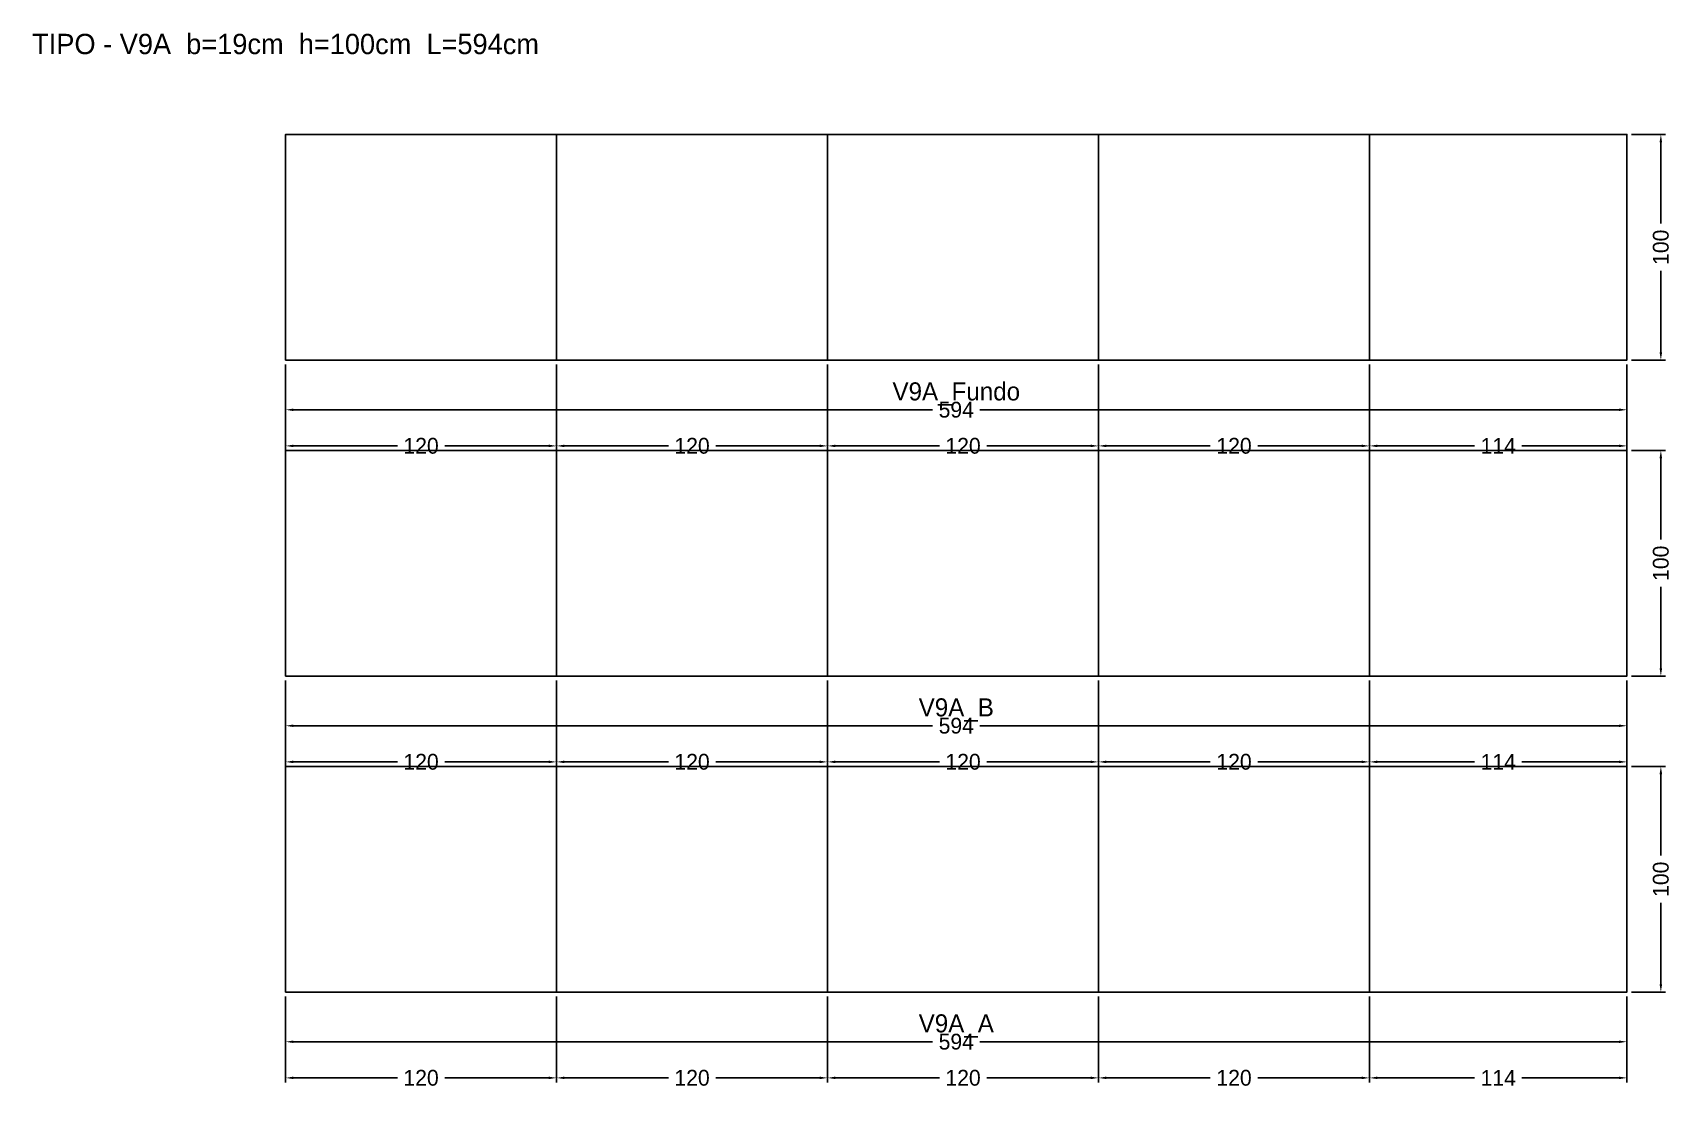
# Model space of a CAD drawing. Header units: metres. Extents: x -112 to 614, y -43 to 425.
import ezdxf

# ---------------------------------------------------------------- set-up
doc = ezdxf.new("R2010")
doc.units = ezdxf.units.M
for name, color, linetype in [('COTA', 3, 'Continuous'), ('NOMENCLATURA', 2, 'Continuous'), ('Paineis', 7, 'Continuous'), ('Texto Secao', 2, 'Continuous')]:
    doc.layers.add(name, color=color, linetype=linetype)
doc.dimstyles.new('COTA_VIG', dxfattribs={"dimtxt": 7, "dimasz": 3.5, "dimexe": 2, "dimexo": 2, "dimgap": 1.5, "dimtad": 1, "dimdec": 1, "dimcen": 2.5, "dimclrd": 3, "dimclre": 3, "dimclrt": 3, "dimazin": 3, "dimtfac": 1, "dimtmove": 0, "dimatfit": 3})

# ---------------------------------------------------------------- blocks, each defined once
blk = doc.blocks.new('_CLOSEDFILLED')
at = {"color": 0, "linetype": 'BYBLOCK'}
blk.add_solid([(-1, 0.16), (0, 0), (-1, -0.16)], dxfattribs=at)
blk = doc.blocks.new('*D1')
at = {"color": 3}
for p, q in [((0, -2), (0, -24)), ((594, -2), (594, -24)), ((3.5, -22), (286.5, -22)), ((307.5, -22), (590.5, -22))]:
    blk.add_line(p, q, dxfattribs=at)
at = {"layer": 'Defpoints'}
for p in [(0, 0), (594, 0), (0, -22)]:
    blk.add_point(p, dxfattribs=at)
at = {"layer": 'COTA', "color": 3, "xscale": 3.5, "yscale": 3.5, "rotation": 180}
blk.add_blockref('_CLOSEDFILLED', (0, -22), dxfattribs=at)
at = {"layer": 'COTA', "color": 3, "xscale": 3.5, "yscale": 3.5}
blk.add_blockref('_CLOSEDFILLED', (594, -22), dxfattribs=at)
at = {"layer": 'COTA', "color": 3, "insert": (297, -22), "char_height": 7, "attachment_point": 5}
blk.add_mtext('594', dxfattribs=at)
blk = doc.blocks.new('*D2')
at = {"color": 3}
for p, q in [((0, -2), (0, -40)), ((120, -2), (120, -40)), ((3.5, -38), (49.5, -38)), ((70.5, -38), (116.5, -38))]:
    blk.add_line(p, q, dxfattribs=at)
at = {"layer": 'Defpoints'}
for p in [(0, 0), (120, 0), (0, -38)]:
    blk.add_point(p, dxfattribs=at)
at = {"layer": 'COTA', "color": 3, "xscale": 3.5, "yscale": 3.5, "rotation": 180}
blk.add_blockref('_CLOSEDFILLED', (0, -38), dxfattribs=at)
at = {"layer": 'COTA', "color": 3, "xscale": 3.5, "yscale": 3.5}
blk.add_blockref('_CLOSEDFILLED', (120, -38), dxfattribs=at)
at = {"layer": 'COTA', "color": 3, "insert": (60, -38), "char_height": 7, "attachment_point": 5}
blk.add_mtext('120', dxfattribs=at)
blk = doc.blocks.new('*D3')
at = {"color": 3}
for p, q in [((120, -2), (120, -40)), ((240, -2), (240, -40)), ((123.5, -38), (169.5, -38)), ((190.5, -38), (236.5, -38))]:
    blk.add_line(p, q, dxfattribs=at)
at = {"layer": 'Defpoints'}
for p in [(120, 0), (240, 0), (120, -38)]:
    blk.add_point(p, dxfattribs=at)
at = {"layer": 'COTA', "color": 3, "xscale": 3.5, "yscale": 3.5, "rotation": 180}
blk.add_blockref('_CLOSEDFILLED', (120, -38), dxfattribs=at)
at = {"layer": 'COTA', "color": 3, "xscale": 3.5, "yscale": 3.5}
blk.add_blockref('_CLOSEDFILLED', (240, -38), dxfattribs=at)
at = {"layer": 'COTA', "color": 3, "insert": (180, -38), "char_height": 7, "attachment_point": 5}
blk.add_mtext('120', dxfattribs=at)
blk = doc.blocks.new('*D4')
at = {"color": 3}
for p, q in [((240, -2), (240, -40)), ((360, -2), (360, -40)), ((243.5, -38), (289.5, -38)), ((310.5, -38), (356.5, -38))]:
    blk.add_line(p, q, dxfattribs=at)
at = {"layer": 'Defpoints'}
for p in [(240, 0), (360, 0), (240, -38)]:
    blk.add_point(p, dxfattribs=at)
at = {"layer": 'COTA', "color": 3, "xscale": 3.5, "yscale": 3.5, "rotation": 180}
blk.add_blockref('_CLOSEDFILLED', (240, -38), dxfattribs=at)
at = {"layer": 'COTA', "color": 3, "xscale": 3.5, "yscale": 3.5}
blk.add_blockref('_CLOSEDFILLED', (360, -38), dxfattribs=at)
at = {"layer": 'COTA', "color": 3, "insert": (300, -38), "char_height": 7, "attachment_point": 5}
blk.add_mtext('120', dxfattribs=at)
blk = doc.blocks.new('*D5')
at = {"color": 3}
for p, q in [((360, -2), (360, -40)), ((480, -2), (480, -40)), ((363.5, -38), (409.5, -38)), ((430.5, -38), (476.5, -38))]:
    blk.add_line(p, q, dxfattribs=at)
at = {"layer": 'Defpoints'}
for p in [(360, 0), (480, 0), (360, -38)]:
    blk.add_point(p, dxfattribs=at)
at = {"layer": 'COTA', "color": 3, "xscale": 3.5, "yscale": 3.5, "rotation": 180}
blk.add_blockref('_CLOSEDFILLED', (360, -38), dxfattribs=at)
at = {"layer": 'COTA', "color": 3, "xscale": 3.5, "yscale": 3.5}
blk.add_blockref('_CLOSEDFILLED', (480, -38), dxfattribs=at)
at = {"layer": 'COTA', "color": 3, "insert": (420, -38), "char_height": 7, "attachment_point": 5}
blk.add_mtext('120', dxfattribs=at)
blk = doc.blocks.new('*D6')
at = {"color": 3}
for p, q in [((480, -2), (480, -40)), ((594, -2), (594, -40)), ((483.5, -38), (526.5, -38)), ((547.5, -38), (590.5, -38))]:
    blk.add_line(p, q, dxfattribs=at)
at = {"layer": 'Defpoints'}
for p in [(480, 0), (594, 0), (480, -38)]:
    blk.add_point(p, dxfattribs=at)
at = {"layer": 'COTA', "color": 3, "xscale": 3.5, "yscale": 3.5, "rotation": 180}
blk.add_blockref('_CLOSEDFILLED', (480, -38), dxfattribs=at)
at = {"layer": 'COTA', "color": 3, "xscale": 3.5, "yscale": 3.5}
blk.add_blockref('_CLOSEDFILLED', (594, -38), dxfattribs=at)
at = {"layer": 'COTA', "color": 3, "insert": (537, -38), "char_height": 7, "attachment_point": 5}
blk.add_mtext('114', dxfattribs=at)
blk = doc.blocks.new('*D7')
at = {"color": 3}
for p, q in [((596, 100), (611, 100)), ((609, 60.5), (609, 96.5)), ((609, 3.5), (609, 39.5)), ((596, 0), (611, 0))]:
    blk.add_line(p, q, dxfattribs=at)
at = {"layer": 'Defpoints'}
for p in [(594, 100), (594, 0), (609, 0)]:
    blk.add_point(p, dxfattribs=at)
at = {"layer": 'COTA', "color": 3, "xscale": 3.5, "yscale": 3.5}
for p, rotation in [((609, 100), 90), ((609, 0), 270)]:
    blk.add_blockref('_CLOSEDFILLED', p, dxfattribs=dict(at, rotation=rotation))
at = {"layer": 'COTA', "color": 3, "insert": (609, 50), "char_height": 7, "attachment_point": 5, "rotation": 90}
blk.add_mtext('100', dxfattribs=at)
blk = doc.blocks.new('*D8')
at = {"color": 3}
for p, q in [((0, 138), (0, 116)), ((594, 138), (594, 116)), ((3.5, 118), (286.5, 118)), ((307.5, 118), (590.5, 118))]:
    blk.add_line(p, q, dxfattribs=at)
at = {"layer": 'Defpoints'}
for p in [(0, 140), (594, 140), (0, 118)]:
    blk.add_point(p, dxfattribs=at)
at = {"layer": 'COTA', "color": 3, "xscale": 3.5, "yscale": 3.5, "rotation": 180}
blk.add_blockref('_CLOSEDFILLED', (0, 118), dxfattribs=at)
at = {"layer": 'COTA', "color": 3, "xscale": 3.5, "yscale": 3.5}
blk.add_blockref('_CLOSEDFILLED', (594, 118), dxfattribs=at)
at = {"layer": 'COTA', "color": 3, "insert": (297, 118), "char_height": 7, "attachment_point": 5}
blk.add_mtext('594', dxfattribs=at)
blk = doc.blocks.new('*D9')
at = {"color": 3}
for p, q in [((0, 138), (0, 100)), ((120, 138), (120, 100)), ((3.5, 102), (49.5, 102)), ((70.5, 102), (116.5, 102))]:
    blk.add_line(p, q, dxfattribs=at)
at = {"layer": 'Defpoints'}
for p in [(0, 140), (120, 140), (0, 102)]:
    blk.add_point(p, dxfattribs=at)
at = {"layer": 'COTA', "color": 3, "xscale": 3.5, "yscale": 3.5, "rotation": 180}
blk.add_blockref('_CLOSEDFILLED', (0, 102), dxfattribs=at)
at = {"layer": 'COTA', "color": 3, "xscale": 3.5, "yscale": 3.5}
blk.add_blockref('_CLOSEDFILLED', (120, 102), dxfattribs=at)
at = {"layer": 'COTA', "color": 3, "insert": (60, 102), "char_height": 7, "attachment_point": 5}
blk.add_mtext('120', dxfattribs=at)
blk = doc.blocks.new('*D10')
at = {"color": 3}
for p, q in [((120, 138), (120, 100)), ((240, 138), (240, 100)), ((123.5, 102), (169.5, 102)), ((190.5, 102), (236.5, 102))]:
    blk.add_line(p, q, dxfattribs=at)
at = {"layer": 'Defpoints'}
for p in [(120, 140), (240, 140), (120, 102)]:
    blk.add_point(p, dxfattribs=at)
at = {"layer": 'COTA', "color": 3, "xscale": 3.5, "yscale": 3.5, "rotation": 180}
blk.add_blockref('_CLOSEDFILLED', (120, 102), dxfattribs=at)
at = {"layer": 'COTA', "color": 3, "xscale": 3.5, "yscale": 3.5}
blk.add_blockref('_CLOSEDFILLED', (240, 102), dxfattribs=at)
at = {"layer": 'COTA', "color": 3, "insert": (180, 102), "char_height": 7, "attachment_point": 5}
blk.add_mtext('120', dxfattribs=at)
blk = doc.blocks.new('*D11')
at = {"color": 3}
for p, q in [((240, 138), (240, 100)), ((360, 138), (360, 100)), ((243.5, 102), (289.5, 102)), ((310.5, 102), (356.5, 102))]:
    blk.add_line(p, q, dxfattribs=at)
at = {"layer": 'Defpoints'}
for p in [(240, 140), (360, 140), (240, 102)]:
    blk.add_point(p, dxfattribs=at)
at = {"layer": 'COTA', "color": 3, "xscale": 3.5, "yscale": 3.5, "rotation": 180}
blk.add_blockref('_CLOSEDFILLED', (240, 102), dxfattribs=at)
at = {"layer": 'COTA', "color": 3, "xscale": 3.5, "yscale": 3.5}
blk.add_blockref('_CLOSEDFILLED', (360, 102), dxfattribs=at)
at = {"layer": 'COTA', "color": 3, "insert": (300, 102), "char_height": 7, "attachment_point": 5}
blk.add_mtext('120', dxfattribs=at)
blk = doc.blocks.new('*D12')
at = {"color": 3}
for p, q in [((360, 138), (360, 100)), ((480, 138), (480, 100)), ((363.5, 102), (409.5, 102)), ((430.5, 102), (476.5, 102))]:
    blk.add_line(p, q, dxfattribs=at)
at = {"layer": 'Defpoints'}
for p in [(360, 140), (480, 140), (360, 102)]:
    blk.add_point(p, dxfattribs=at)
at = {"layer": 'COTA', "color": 3, "xscale": 3.5, "yscale": 3.5, "rotation": 180}
blk.add_blockref('_CLOSEDFILLED', (360, 102), dxfattribs=at)
at = {"layer": 'COTA', "color": 3, "xscale": 3.5, "yscale": 3.5}
blk.add_blockref('_CLOSEDFILLED', (480, 102), dxfattribs=at)
at = {"layer": 'COTA', "color": 3, "insert": (420, 102), "char_height": 7, "attachment_point": 5}
blk.add_mtext('120', dxfattribs=at)
blk = doc.blocks.new('*D13')
at = {"color": 3}
for p, q in [((480, 138), (480, 100)), ((594, 138), (594, 100)), ((483.5, 102), (526.5, 102)), ((547.5, 102), (590.5, 102))]:
    blk.add_line(p, q, dxfattribs=at)
at = {"layer": 'Defpoints'}
for p in [(480, 140), (594, 140), (480, 102)]:
    blk.add_point(p, dxfattribs=at)
at = {"layer": 'COTA', "color": 3, "xscale": 3.5, "yscale": 3.5, "rotation": 180}
blk.add_blockref('_CLOSEDFILLED', (480, 102), dxfattribs=at)
at = {"layer": 'COTA', "color": 3, "xscale": 3.5, "yscale": 3.5}
blk.add_blockref('_CLOSEDFILLED', (594, 102), dxfattribs=at)
at = {"layer": 'COTA', "color": 3, "insert": (537, 102), "char_height": 7, "attachment_point": 5}
blk.add_mtext('114', dxfattribs=at)
blk = doc.blocks.new('*D14')
at = {"color": 3}
for p, q in [((596, 240), (611, 240)), ((609, 200.5), (609, 236.5)), ((609, 143.5), (609, 179.5)), ((596, 140), (611, 140))]:
    blk.add_line(p, q, dxfattribs=at)
at = {"layer": 'Defpoints'}
for p in [(594, 240), (594, 140), (609, 140)]:
    blk.add_point(p, dxfattribs=at)
at = {"layer": 'COTA', "color": 3, "xscale": 3.5, "yscale": 3.5}
for p, rotation in [((609, 240), 90), ((609, 140), 270)]:
    blk.add_blockref('_CLOSEDFILLED', p, dxfattribs=dict(at, rotation=rotation))
at = {"layer": 'COTA', "color": 3, "insert": (609, 190), "char_height": 7, "attachment_point": 5, "rotation": 90}
blk.add_mtext('100', dxfattribs=at)
blk = doc.blocks.new('*D15')
at = {"color": 3}
for p, q in [((0, 278), (0, 256)), ((594, 278), (594, 256)), ((3.5, 258), (286.5, 258)), ((307.5, 258), (590.5, 258))]:
    blk.add_line(p, q, dxfattribs=at)
at = {"layer": 'Defpoints'}
for p in [(0, 280), (594, 280), (0, 258)]:
    blk.add_point(p, dxfattribs=at)
at = {"layer": 'COTA', "color": 3, "xscale": 3.5, "yscale": 3.5, "rotation": 180}
blk.add_blockref('_CLOSEDFILLED', (0, 258), dxfattribs=at)
at = {"layer": 'COTA', "color": 3, "xscale": 3.5, "yscale": 3.5}
blk.add_blockref('_CLOSEDFILLED', (594, 258), dxfattribs=at)
at = {"layer": 'COTA', "color": 3, "insert": (297, 258), "char_height": 7, "attachment_point": 5}
blk.add_mtext('594', dxfattribs=at)
blk = doc.blocks.new('*D16')
at = {"color": 3}
for p, q in [((0, 278), (0, 240)), ((120, 278), (120, 240)), ((3.5, 242), (49.5, 242)), ((70.5, 242), (116.5, 242))]:
    blk.add_line(p, q, dxfattribs=at)
at = {"layer": 'Defpoints'}
for p in [(0, 280), (120, 280), (0, 242)]:
    blk.add_point(p, dxfattribs=at)
at = {"layer": 'COTA', "color": 3, "xscale": 3.5, "yscale": 3.5, "rotation": 180}
blk.add_blockref('_CLOSEDFILLED', (0, 242), dxfattribs=at)
at = {"layer": 'COTA', "color": 3, "xscale": 3.5, "yscale": 3.5}
blk.add_blockref('_CLOSEDFILLED', (120, 242), dxfattribs=at)
at = {"layer": 'COTA', "color": 3, "insert": (60, 242), "char_height": 7, "attachment_point": 5}
blk.add_mtext('120', dxfattribs=at)
blk = doc.blocks.new('*D17')
at = {"color": 3}
for p, q in [((120, 278), (120, 240)), ((240, 278), (240, 240)), ((123.5, 242), (169.5, 242)), ((190.5, 242), (236.5, 242))]:
    blk.add_line(p, q, dxfattribs=at)
at = {"layer": 'Defpoints'}
for p in [(120, 280), (240, 280), (120, 242)]:
    blk.add_point(p, dxfattribs=at)
at = {"layer": 'COTA', "color": 3, "xscale": 3.5, "yscale": 3.5, "rotation": 180}
blk.add_blockref('_CLOSEDFILLED', (120, 242), dxfattribs=at)
at = {"layer": 'COTA', "color": 3, "xscale": 3.5, "yscale": 3.5}
blk.add_blockref('_CLOSEDFILLED', (240, 242), dxfattribs=at)
at = {"layer": 'COTA', "color": 3, "insert": (180, 242), "char_height": 7, "attachment_point": 5}
blk.add_mtext('120', dxfattribs=at)
blk = doc.blocks.new('*D18')
at = {"color": 3}
for p, q in [((240, 278), (240, 240)), ((360, 278), (360, 240)), ((243.5, 242), (289.5, 242)), ((310.5, 242), (356.5, 242))]:
    blk.add_line(p, q, dxfattribs=at)
at = {"layer": 'Defpoints'}
for p in [(240, 280), (360, 280), (240, 242)]:
    blk.add_point(p, dxfattribs=at)
at = {"layer": 'COTA', "color": 3, "xscale": 3.5, "yscale": 3.5, "rotation": 180}
blk.add_blockref('_CLOSEDFILLED', (240, 242), dxfattribs=at)
at = {"layer": 'COTA', "color": 3, "xscale": 3.5, "yscale": 3.5}
blk.add_blockref('_CLOSEDFILLED', (360, 242), dxfattribs=at)
at = {"layer": 'COTA', "color": 3, "insert": (300, 242), "char_height": 7, "attachment_point": 5}
blk.add_mtext('120', dxfattribs=at)
blk = doc.blocks.new('*D19')
at = {"color": 3}
for p, q in [((360, 278), (360, 240)), ((480, 278), (480, 240)), ((363.5, 242), (409.5, 242)), ((430.5, 242), (476.5, 242))]:
    blk.add_line(p, q, dxfattribs=at)
at = {"layer": 'Defpoints'}
for p in [(360, 280), (480, 280), (360, 242)]:
    blk.add_point(p, dxfattribs=at)
at = {"layer": 'COTA', "color": 3, "xscale": 3.5, "yscale": 3.5, "rotation": 180}
blk.add_blockref('_CLOSEDFILLED', (360, 242), dxfattribs=at)
at = {"layer": 'COTA', "color": 3, "xscale": 3.5, "yscale": 3.5}
blk.add_blockref('_CLOSEDFILLED', (480, 242), dxfattribs=at)
at = {"layer": 'COTA', "color": 3, "insert": (420, 242), "char_height": 7, "attachment_point": 5}
blk.add_mtext('120', dxfattribs=at)
blk = doc.blocks.new('*D20')
at = {"color": 3}
for p, q in [((480, 278), (480, 240)), ((594, 278), (594, 240)), ((483.5, 242), (526.5, 242)), ((547.5, 242), (590.5, 242))]:
    blk.add_line(p, q, dxfattribs=at)
at = {"layer": 'Defpoints'}
for p in [(480, 280), (594, 280), (480, 242)]:
    blk.add_point(p, dxfattribs=at)
at = {"layer": 'COTA', "color": 3, "xscale": 3.5, "yscale": 3.5, "rotation": 180}
blk.add_blockref('_CLOSEDFILLED', (480, 242), dxfattribs=at)
at = {"layer": 'COTA', "color": 3, "xscale": 3.5, "yscale": 3.5}
blk.add_blockref('_CLOSEDFILLED', (594, 242), dxfattribs=at)
at = {"layer": 'COTA', "color": 3, "insert": (537, 242), "char_height": 7, "attachment_point": 5}
blk.add_mtext('114', dxfattribs=at)
blk = doc.blocks.new('*D21')
at = {"color": 3}
for p, q in [((596, 380), (611, 380)), ((609, 340.5), (609, 376.5)), ((609, 283.5), (609, 319.5)), ((596, 280), (611, 280))]:
    blk.add_line(p, q, dxfattribs=at)
at = {"layer": 'Defpoints'}
for p in [(594, 380), (594, 280), (609, 280)]:
    blk.add_point(p, dxfattribs=at)
at = {"layer": 'COTA', "color": 3, "xscale": 3.5, "yscale": 3.5}
for p, rotation in [((609, 380), 90), ((609, 280), 270)]:
    blk.add_blockref('_CLOSEDFILLED', p, dxfattribs=dict(at, rotation=rotation))
at = {"layer": 'COTA', "color": 3, "insert": (609, 330), "char_height": 7, "attachment_point": 5, "rotation": 90}
blk.add_mtext('100', dxfattribs=at)

msp = doc.modelspace()

# ---------------------------------------------------------------- linework, layer by layer
at = {"layer": 'Paineis'}
for points in [[(0, 280), (120, 280), (120, 380), (0, 380)], [(120, 280), (240, 280), (240, 380), (120, 380)], [(240, 280), (360, 280), (360, 380), (240, 380)], [(360, 280), (480, 280), (480, 380), (360, 380)], [(480, 280), (594, 280), (594, 380), (480, 380)], [(0, 140), (120, 140), (120, 240), (0, 240)], [(120, 140), (240, 140), (240, 240), (120, 240)], [(240, 140), (360, 140), (360, 240), (240, 240)], [(360, 140), (480, 140), (480, 240), (360, 240)], [(480, 140), (594, 140), (594, 240), (480, 240)], [(0, 0), (120, 0), (120, 100), (0, 100)], [(120, 0), (240, 0), (240, 100), (120, 100)], [(240, 0), (360, 0), (360, 100), (240, 100)], [(360, 0), (480, 0), (480, 100), (360, 100)], [(480, 0), (594, 0), (594, 100), (480, 100)]]:
    msp.add_lwpolyline(points, close=True, dxfattribs=at)

# ---------------------------------------------------------------- texts
at = {"layer": 'NOMENCLATURA', "insert": (0, 420), "char_height": 9, "width": 614, "attachment_point": 5}
msp.add_mtext('TIPO - V9A  b=19cm  h=100cm  L=594cm', dxfattribs=at)
at = {"layer": 'Texto Secao', "char_height": 8, "width": 614, "attachment_point": 5}
for s, insert in [('V9A_Fundo', (297, 265)), ('V9A_B', (297, 125)), ('V9A_A', (297, -15))]:
    msp.add_mtext(s, dxfattribs=dict(at, insert=insert))

# ---------------------------------------------------------------- dimensions: what is measured, and where the dimension line sits
at = {"layer": 'COTA'}
for base, p1, p2, picture, middle in [((609, 280), (594, 280), (594, 380), '*D21', (609, 330)), ((609, 140), (594, 140), (594, 240), '*D14', (609, 190)), ((609, 0), (594, 0), (594, 100), '*D7', (609, 50))]:
    dim = msp.add_linear_dim(base=base, p1=p1, p2=p2, angle=90, dimstyle='COTA_VIG', dxfattribs=at)
    dim.commit()
    dim.dimension.update_dxf_attribs({"geometry": picture, "text_midpoint": middle})
for base, p1, p2, picture, middle in [((0, 258), (0, 280), (594, 280), '*D15', (297, 258)), ((0, 242), (0, 280), (120, 280), '*D16', (60, 242)), ((120, 242), (120, 280), (240, 280), '*D17', (180, 242)), ((240, 242), (240, 280), (360, 280), '*D18', (300, 242)), ((360, 242), (360, 280), (480, 280), '*D19', (420, 242)), ((480, 242), (480, 280), (594, 280), '*D20', (537, 242)), ((0, 118), (0, 140), (594, 140), '*D8', (297, 118)), ((0, 102), (0, 140), (120, 140), '*D9', (60, 102)), ((120, 102), (120, 140), (240, 140), '*D10', (180, 102)), ((240, 102), (240, 140), (360, 140), '*D11', (300, 102)), ((360, 102), (360, 140), (480, 140), '*D12', (420, 102)), ((480, 102), (480, 140), (594, 140), '*D13', (537, 102)), ((0, -22), (0, 0), (594, 0), '*D1', (297, -22)), ((0, -38), (0, 0), (120, 0), '*D2', (60, -38)), ((120, -38), (120, 0), (240, 0), '*D3', (180, -38)), ((240, -38), (240, 0), (360, 0), '*D4', (300, -38)), ((360, -38), (360, 0), (480, 0), '*D5', (420, -38)), ((480, -38), (480, 0), (594, 0), '*D6', (537, -38))]:
    dim = msp.add_linear_dim(base=base, p1=p1, p2=p2, dimstyle='COTA_VIG', dxfattribs=at)
    dim.commit()
    dim.dimension.update_dxf_attribs({"geometry": picture, "text_midpoint": middle})

doc.saveas('drawing.dxf')
